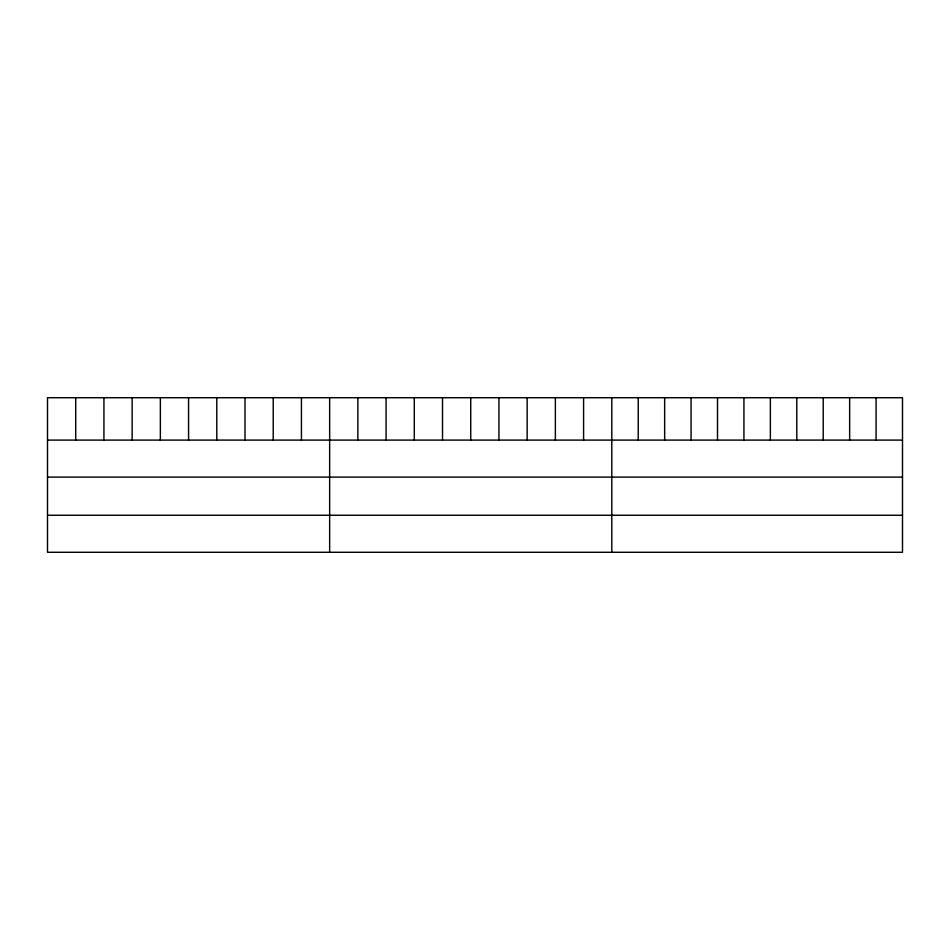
<?xml version="1.0" encoding="UTF-8"?>
<svg xmlns="http://www.w3.org/2000/svg" width="950" height="950" viewBox="0 0 950 950"><rect width="100%" height="100%" fill="white"/><g stroke="black" fill="none" stroke-linecap="round" stroke-linejoin="round"><path stroke-width="1.43" d="M902.5 440.099L902.5 552.283L47.5 552.283L47.5 397.718L902.5 397.718L902.5 440.099L47.5 440.099M47.5 477.114L902.5 477.114M47.5 515.256L902.5 515.256M876.078 397.718L876.078 440.099M849.644 397.718L849.644 440.099M823.222 397.718L823.222 440.099M796.789 397.718L796.789 440.099M770.367 397.718L770.367 440.099M743.933 397.718L743.933 440.099M717.511 397.718L717.511 440.099M691.078 397.718L691.078 440.099M664.656 397.718L664.656 440.099M638.222 397.718L638.222 440.099M611.8 397.718L611.8 552.283M583.585 397.718L583.585 440.099M555.37 397.718L555.37 440.099M527.155 397.718L527.155 440.099M498.94 397.718L498.94 440.099M470.725 397.718L470.725 440.099M442.51 397.718L442.51 440.099M414.295 397.718L414.295 440.099M386.08 397.718L386.08 440.099M357.865 397.718L357.865 440.099M329.65 397.718L329.65 552.283M301.435 397.718L301.435 440.099M273.22 397.718L273.22 440.099M245.005 397.718L245.005 440.099M216.79 397.718L216.79 440.099M188.575 397.718L188.575 440.099M160.36 397.718L160.36 440.099M132.145 397.718L132.145 440.099M103.93 397.718L103.93 440.099M75.715 397.718L75.715 440.099"/></g></svg>
